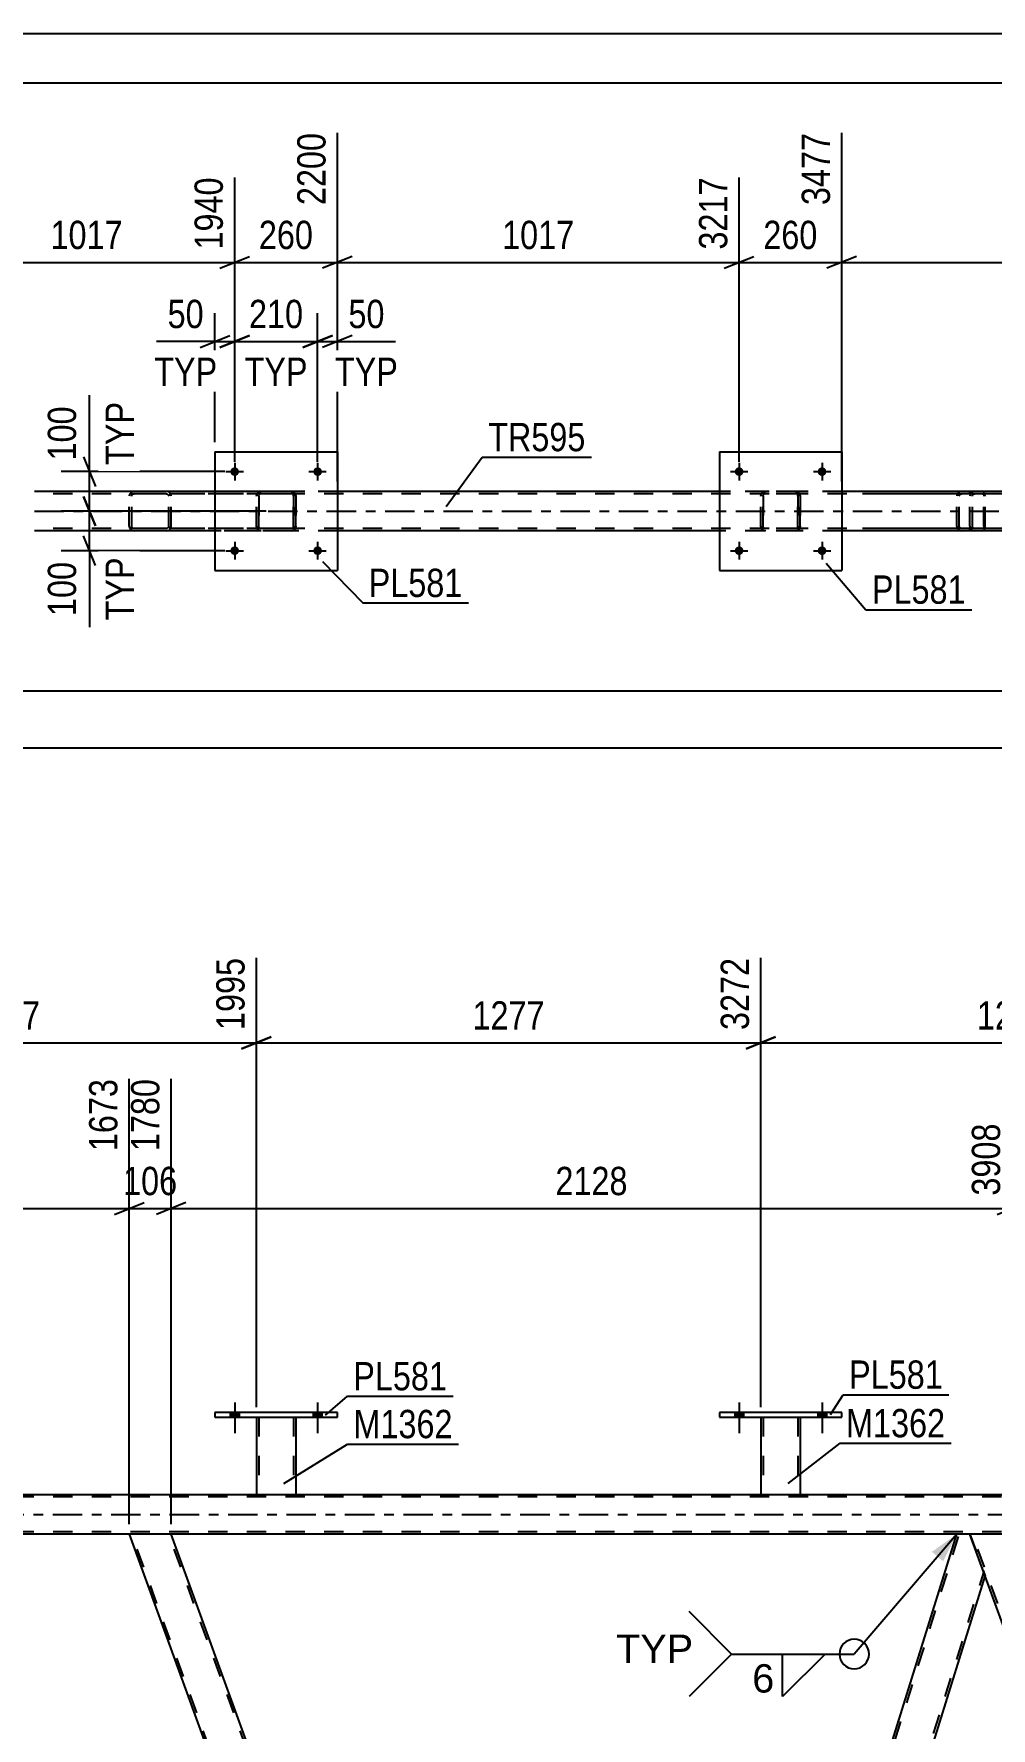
# Model space of a CAD drawing. Header units: millimetres. Extents: x 0 to 841, y 0 to 594.
# Drawn here: x 107.3 to 204.3, y 422.5 to 594 of the extents above; entities that cross this region are included whole.
import ezdxf

# ---------------------------------------------------------------- set-up
doc = ezdxf.new("R2010")
doc.units = ezdxf.units.MM
doc.linetypes.add('DXK_LINE_DOT2', pattern=[3.9198, 1.9599, -1.9599])
doc.linetypes.add('DXK_LINE_DOT3', pattern=[5.9187, 2.979, -0.9799, 0.9799, -0.9799])
doc.styles.add('Arial', font='ARIAL.TTF', dxfattribs={"height": 0.2})
doc.styles.add('Arial Narrow', font='ARIALN.TTF', dxfattribs={"height": 0.2})

# ---------------------------------------------------------------- blocks, each defined once
blk = doc.blocks.new('Unknown-103655217-1133 - 12577')
at = {"color": 5, "linetype": 'Continuous'}
for p, q in [((841, 594), (0, 594)), ((836, 589), (5, 589))]:
    blk.add_line(p, q, dxfattribs=at)
blk = doc.blocks.new('Part-103655217-2942 - 2877')
at = {"color": 7, "linetype": 'DXK_LINE_DOT2'}
for p, q in [((202.14, 547.38), (202.1, 547.21)), ((202.1, 544.17), (202.1, 547.21)), ((202.14, 547.4), (202.14, 547.38)), ((202.36, 547.21), (202.37, 547.3)), ((202.36, 544.17), (202.36, 547.21)), ((202.37, 547.3), (202.43, 547.38)), ((202.61, 547.69), (202.42, 547.66)), ((202.43, 547.38), (202.51, 547.43)), ((202.51, 547.43), (202.61, 547.45)), ((217.6, 547.69), (202.61, 547.69)), ((217.6, 547.45), (202.61, 547.45)), ((206.04, 547.66), (205.85, 547.69)), ((205.85, 547.45), (205.94, 547.43)), ((205.94, 547.43), (206.03, 547.38)), ((206.03, 547.38), (206.08, 547.3)), ((206.08, 547.3), (206.1, 547.21)), ((206.1, 544.17), (206.1, 547.21)), ((206.32, 547.38), (206.32, 547.4)), ((206.36, 547.21), (206.32, 547.38)), ((206.36, 544.17), (206.36, 547.21)), ((202.1, 544.17), (202.14, 543.99)), ((202.37, 544.08), (202.36, 544.17)), ((202.43, 544), (202.37, 544.08)), ((202.42, 543.73), (202.61, 543.69)), ((202.51, 543.95), (202.43, 544)), ((202.61, 543.93), (202.51, 543.95)), ((217.6, 543.93), (202.61, 543.93)), ((217.6, 543.69), (202.61, 543.69)), ((205.94, 543.95), (205.85, 543.93)), ((205.85, 543.69), (206.04, 543.73)), ((206.03, 544), (205.94, 543.95)), ((206.08, 544.08), (206.03, 544)), ((206.1, 544.17), (206.08, 544.08)), ((206.32, 543.99), (206.36, 544.17))]:
    blk.add_line(p, q, dxfattribs=at)
for centre, start, end in [((202.59, 547.19), 110.7583, 155.68), ((205.87, 547.19), 24.32, 69.2417), ((202.59, 544.19), 204.32, 249.2417), ((205.87, 544.19), 290.7583, 335.68)]:
    blk.add_arc(centre, 0.496, start, end, dxfattribs=at)
blk = doc.blocks.new('Part-103655217-2914 - 2877')
at = {"color": 2, "linetype": 'Continuous'}
for p, q in [((125.65, 547.69), (107.37, 547.69)), ((176.73, 547.69), (138.05, 547.69)), ((227.81, 547.69), (189.13, 547.69)), ((125.65, 543.69), (107.37, 543.69)), ((176.73, 543.69), (138.05, 543.69)), ((227.81, 543.69), (189.13, 543.69))]:
    blk.add_line(p, q, dxfattribs=at)
at = {"color": 7, "linetype": 'DXK_LINE_DOT2'}
for p, q in [((750.16, 547.45), (107.37, 547.45)), ((750.16, 547.69), (125.65, 547.69)), ((138.05, 547.69), (125.65, 547.69)), ((189.13, 547.69), (176.73, 547.69)), ((750.16, 543.93), (107.37, 543.93)), ((138.05, 543.69), (125.65, 543.69)), ((189.13, 543.69), (176.73, 543.69))]:
    blk.add_line(p, q, dxfattribs=at)
at = {"color": 7, "linetype": 'DXK_LINE_DOT3'}
blk.add_line((107.37, 545.69), (750.16, 545.69), dxfattribs=at)
blk = doc.blocks.new('Part-103655217-2929 - 2877')
at = {"color": 7, "linetype": 'DXK_LINE_DOT2'}
for p, q in [((203.38, 547.69), (191.22, 547.69)), ((203.38, 547.45), (191.22, 547.45)), ((200.82, 547.38), (200.78, 547.21)), ((200.78, 544.17), (200.78, 547.21)), ((200.82, 547.4), (200.82, 547.38)), ((201.03, 547.21), (201.05, 547.3)), ((201.03, 544.17), (201.03, 547.21)), ((201.05, 547.3), (201.11, 547.38)), ((201.28, 547.69), (201.09, 547.66)), ((201.11, 547.38), (201.19, 547.43)), ((201.19, 547.43), (201.28, 547.45)), ((202.1, 547.45), (202.1, 547.69)), ((203.48, 547.66), (203.38, 547.69)), ((203.38, 547.45), (203.43, 547.43)), ((203.43, 547.43), (203.47, 547.38)), ((203.47, 547.38), (203.5, 547.3)), ((203.57, 547.55), (203.48, 547.66)), ((203.5, 547.3), (203.51, 547.21)), ((203.51, 544.17), (203.51, 547.21)), ((203.63, 547.4), (203.57, 547.55)), ((203.65, 547.21), (203.63, 547.4)), ((203.65, 544.17), (203.65, 547.21)), ((203.38, 543.93), (191.22, 543.93)), ((203.38, 543.69), (191.22, 543.69)), ((200.78, 544.17), (200.82, 543.99)), ((201.05, 544.08), (201.03, 544.17)), ((201.11, 544), (201.05, 544.08)), ((201.09, 543.73), (201.28, 543.69)), ((201.19, 543.95), (201.11, 544)), ((201.28, 543.93), (201.19, 543.95)), ((202.1, 543.69), (202.1, 543.93)), ((203.43, 543.95), (203.38, 543.93)), ((203.38, 543.69), (203.48, 543.73)), ((203.47, 544), (203.43, 543.95)), ((203.5, 544.08), (203.47, 544)), ((203.48, 543.73), (203.57, 543.83)), ((203.51, 544.17), (203.5, 544.08)), ((203.57, 543.83), (203.63, 543.99)), ((203.63, 543.99), (203.65, 544.17))]:
    blk.add_line(p, q, dxfattribs=at)
for centre, start, end in [((201.27, 547.2), 111.1941, 156.1506), ((201.27, 544.19), 203.8494, 248.8059)]:
    blk.add_arc(centre, 0.492, start, end, dxfattribs=at)
blk = doc.blocks.new('Part-103655217-2998 - 2877')
at = {"color": 2, "linetype": 'Continuous'}
for p, q in [((125.65, 551.69), (125.65, 539.69)), ((125.65, 551.69), (138.05, 551.69)), ((138.05, 551.69), (138.05, 539.69)), ((125.65, 539.69), (138.05, 539.69))]:
    blk.add_line(p, q, dxfattribs=at)
blk = doc.blocks.new('Part-103655217-2999 - 2877')
at = {"color": 7, "linetype": 'DXK_LINE_DOT2'}
for p, q in [((129.85, 547.21), (129.88, 547.4)), ((129.88, 547.4), (129.85, 547.21)), ((129.85, 544.17), (129.85, 547.21)), ((129.85, 547.21), (129.85, 547.21)), ((129.85, 544.17), (129.85, 547.21)), ((130.09, 547.21), (130.1, 547.3)), ((130.09, 547.21), (130.1, 547.3)), ((130.09, 544.17), (130.09, 547.21)), ((130.09, 547.21), (130.09, 547.21)), ((130.09, 547.21), (130.09, 544.17)), ((130.16, 547.38), (130.1, 547.3)), ((130.14, 547.66), (130.33, 547.69)), ((130.33, 547.69), (130.14, 547.66)), ((130.23, 547.43), (130.16, 547.38)), ((130.33, 547.45), (130.23, 547.43)), ((133.37, 547.69), (130.33, 547.69)), ((133.37, 547.45), (130.33, 547.45)), ((133.37, 547.69), (133.55, 547.66)), ((133.55, 547.66), (133.37, 547.69)), ((133.46, 547.43), (133.37, 547.45)), ((133.53, 547.38), (133.46, 547.43)), ((133.53, 547.38), (133.59, 547.3)), ((133.59, 547.3), (133.61, 547.21)), ((133.61, 547.21), (133.59, 547.3)), ((133.61, 544.17), (133.61, 547.21)), ((133.61, 547.21), (133.61, 547.21)), ((133.61, 547.21), (133.61, 544.17)), ((133.81, 547.4), (133.85, 547.21)), ((133.85, 547.21), (133.81, 547.4)), ((133.85, 544.17), (133.85, 547.21)), ((133.85, 547.21), (133.85, 547.21)), ((133.85, 547.21), (133.85, 544.17)), ((129.85, 544.17), (129.85, 544.17)), ((129.88, 543.99), (129.85, 544.17)), ((129.85, 544.17), (129.88, 543.99)), ((130.09, 544.17), (130.09, 544.17)), ((130.1, 544.08), (130.09, 544.17)), ((130.1, 544.08), (130.09, 544.17)), ((130.16, 544), (130.1, 544.08)), ((130.33, 543.69), (130.14, 543.73)), ((130.14, 543.73), (130.33, 543.69)), ((130.23, 543.95), (130.16, 544)), ((130.33, 543.93), (130.23, 543.95)), ((133.37, 543.93), (130.33, 543.93)), ((133.37, 543.69), (130.33, 543.69)), ((133.46, 543.95), (133.37, 543.93)), ((133.55, 543.73), (133.37, 543.69)), ((133.37, 543.69), (133.55, 543.73)), ((133.53, 544), (133.46, 543.95)), ((133.59, 544.08), (133.53, 544)), ((133.61, 544.17), (133.59, 544.08)), ((133.59, 544.08), (133.61, 544.17)), ((133.61, 544.17), (133.61, 544.17)), ((133.85, 544.17), (133.81, 543.99)), ((133.81, 543.99), (133.85, 544.17)), ((133.85, 544.17), (133.85, 544.17))]:
    blk.add_line(p, q, dxfattribs=at)
at = {"color": 7, "linetype": 'DXK_LINE_DOT3'}
blk.add_line((131.85, 545.69), (131.85, 545.69), dxfattribs=at)
at = {"color": 7, "linetype": 'DXK_LINE_DOT2'}
for centre, start, end in [((130.33, 547.21), 112.5, 157.5), ((130.33, 547.21), 112.5, 157.5), ((133.37, 547.21), 22.5, 67.5), ((133.37, 547.21), 22.5, 67.5), ((130.33, 544.17), 202.5, 247.5), ((130.33, 544.17), 202.5, 247.5), ((133.37, 544.17), 292.5, 337.5), ((133.37, 544.17), 292.5, 337.5)]:
    blk.add_arc(centre, 0.48, start, end, dxfattribs=at)
blk = doc.blocks.new('Part-103655217-2935 - 2877')
at = {"color": 7, "linetype": 'DXK_LINE_DOT2'}
for p, q in [((117, 547.38), (116.97, 547.21)), ((116.97, 544.17), (116.97, 547.21)), ((117, 547.4), (117, 547.38)), ((117.22, 547.21), (117.24, 547.3)), ((117.22, 544.17), (117.22, 547.21)), ((117.24, 547.3), (117.3, 547.38)), ((117.48, 547.69), (117.28, 547.66)), ((117.3, 547.38), (117.38, 547.43)), ((117.38, 547.43), (117.48, 547.45)), ((132.46, 547.69), (117.48, 547.69)), ((132.46, 547.45), (117.48, 547.45)), ((120.91, 547.66), (120.71, 547.69)), ((120.71, 547.45), (120.81, 547.43)), ((120.81, 547.43), (120.89, 547.38)), ((120.89, 547.38), (120.95, 547.3)), ((120.95, 547.3), (120.97, 547.21)), ((120.97, 544.17), (120.97, 547.21)), ((121.19, 547.38), (121.18, 547.4)), ((121.22, 547.21), (121.19, 547.38)), ((121.22, 544.17), (121.22, 547.21)), ((116.97, 544.17), (117, 543.99)), ((117.24, 544.08), (117.22, 544.17)), ((117.3, 544), (117.24, 544.08)), ((117.28, 543.73), (117.48, 543.69)), ((117.38, 543.95), (117.3, 544)), ((117.48, 543.93), (117.38, 543.95)), ((132.46, 543.93), (117.48, 543.93)), ((132.46, 543.69), (117.48, 543.69)), ((120.81, 543.95), (120.71, 543.93)), ((120.71, 543.69), (120.91, 543.73)), ((120.89, 544), (120.81, 543.95)), ((120.95, 544.08), (120.89, 544)), ((120.97, 544.17), (120.95, 544.08)), ((121.18, 543.99), (121.22, 544.17))]:
    blk.add_line(p, q, dxfattribs=at)
for centre, start, end in [((117.46, 547.19), 110.7583, 155.68), ((120.73, 547.19), 24.32, 69.2417), ((117.46, 544.19), 204.32, 249.2417), ((120.73, 544.19), 290.7583, 335.68)]:
    blk.add_arc(centre, 0.496, start, end, dxfattribs=at)
blk = doc.blocks.new('Bolt-103655217-3101 - 2877')
at = {"linetype": 'Continuous'}
for points in [[(179.17, 549.69, -1), (178.29, 549.69, -1)], [(187.57, 549.69, -1), (186.69, 549.69, -1)]]:
    blk.add_hatch(color=1, dxfattribs=at).paths.add_polyline_path(points)
at = {"color": 1, "linetype": 'Continuous'}
for p, q in [((178.73, 550.57), (178.73, 548.81)), ((187.13, 550.57), (187.13, 548.81)), ((177.85, 549.69), (179.61, 549.69)), ((186.25, 549.69), (188.01, 549.69))]:
    blk.add_line(p, q, dxfattribs=at)
blk = doc.blocks.new('Part-103655217-3065 - 2877')
at = {"color": 2, "linetype": 'Continuous'}
for p, q in [((176.73, 551.69), (176.73, 539.69)), ((176.73, 551.69), (189.13, 551.69)), ((189.13, 551.69), (189.13, 539.69)), ((176.73, 539.69), (189.13, 539.69))]:
    blk.add_line(p, q, dxfattribs=at)
blk = doc.blocks.new('Part-103655217-3066 - 2877')
at = {"color": 7, "linetype": 'DXK_LINE_DOT2'}
for p, q in [((180.93, 547.21), (180.96, 547.4)), ((180.96, 547.4), (180.93, 547.21)), ((180.93, 544.17), (180.93, 547.21)), ((180.93, 547.21), (180.93, 547.21)), ((180.93, 544.17), (180.93, 547.21)), ((181.17, 547.21), (181.18, 547.3)), ((181.17, 547.21), (181.18, 547.3)), ((181.17, 544.17), (181.17, 547.21)), ((181.17, 547.21), (181.17, 547.21)), ((181.17, 547.21), (181.17, 544.17)), ((181.24, 547.38), (181.18, 547.3)), ((181.22, 547.66), (181.41, 547.69)), ((181.41, 547.69), (181.22, 547.66)), ((181.31, 547.43), (181.24, 547.38)), ((181.41, 547.45), (181.31, 547.43)), ((184.45, 547.69), (181.41, 547.69)), ((184.45, 547.45), (181.41, 547.45)), ((184.45, 547.69), (184.63, 547.66)), ((184.63, 547.66), (184.45, 547.69)), ((184.54, 547.43), (184.45, 547.45)), ((184.62, 547.38), (184.54, 547.43)), ((184.62, 547.38), (184.67, 547.3)), ((184.67, 547.3), (184.69, 547.21)), ((184.69, 547.21), (184.67, 547.3)), ((184.69, 544.17), (184.69, 547.21)), ((184.69, 547.21), (184.69, 547.21)), ((184.69, 547.21), (184.69, 544.17)), ((184.89, 547.4), (184.93, 547.21)), ((184.93, 547.21), (184.89, 547.4)), ((184.93, 544.17), (184.93, 547.21)), ((184.93, 547.21), (184.93, 547.21)), ((184.93, 547.21), (184.93, 544.17)), ((180.93, 544.17), (180.93, 544.17)), ((180.96, 543.99), (180.93, 544.17)), ((180.93, 544.17), (180.96, 543.99)), ((181.17, 544.17), (181.17, 544.17)), ((181.18, 544.08), (181.17, 544.17)), ((181.18, 544.08), (181.17, 544.17)), ((181.24, 544), (181.18, 544.08)), ((181.41, 543.69), (181.22, 543.73)), ((181.22, 543.73), (181.41, 543.69)), ((181.31, 543.95), (181.24, 544)), ((181.41, 543.93), (181.31, 543.95)), ((184.45, 543.93), (181.41, 543.93)), ((184.45, 543.69), (181.41, 543.69)), ((184.54, 543.95), (184.45, 543.93)), ((184.63, 543.73), (184.45, 543.69)), ((184.45, 543.69), (184.63, 543.73)), ((184.62, 544), (184.54, 543.95)), ((184.67, 544.08), (184.62, 544)), ((184.69, 544.17), (184.67, 544.08)), ((184.67, 544.08), (184.69, 544.17)), ((184.69, 544.17), (184.69, 544.17)), ((184.93, 544.17), (184.89, 543.99)), ((184.89, 543.99), (184.93, 544.17)), ((184.93, 544.17), (184.93, 544.17))]:
    blk.add_line(p, q, dxfattribs=at)
at = {"color": 7, "linetype": 'DXK_LINE_DOT3'}
blk.add_line((182.93, 545.69), (182.93, 545.69), dxfattribs=at)
at = {"color": 7, "linetype": 'DXK_LINE_DOT2'}
for centre, start, end in [((181.41, 547.21), 112.5, 157.5), ((181.41, 547.21), 112.5, 157.5), ((184.45, 547.21), 22.5, 67.5), ((184.45, 547.21), 22.5, 67.5), ((181.41, 544.17), 202.5, 247.5), ((181.41, 544.17), 202.5, 247.5), ((184.45, 544.17), 292.5, 337.5), ((184.45, 544.17), 292.5, 337.5)]:
    blk.add_arc(centre, 0.48, start, end, dxfattribs=at)
blk = doc.blocks.new('Bolt-103655217-3099 - 2877')
at = {"linetype": 'Continuous'}
for points in [[(128.09, 549.69, -1), (127.21, 549.69, -1)], [(136.49, 549.69, -1), (135.61, 549.69, -1)]]:
    blk.add_hatch(color=1, dxfattribs=at).paths.add_polyline_path(points)
at = {"color": 1, "linetype": 'Continuous'}
for p, q in [((127.65, 550.57), (127.65, 548.81)), ((136.05, 550.57), (136.05, 548.81)), ((126.77, 549.69), (128.53, 549.69)), ((135.17, 549.69), (136.93, 549.69))]:
    blk.add_line(p, q, dxfattribs=at)
blk = doc.blocks.new('Bolt-103655217-3100 - 2877')
at = {"linetype": 'Continuous'}
for points in [[(128.09, 541.69, -1), (127.21, 541.69, -1)], [(136.49, 541.69, -1), (135.61, 541.69, -1)]]:
    blk.add_hatch(color=1, dxfattribs=at).paths.add_polyline_path(points)
at = {"color": 1, "linetype": 'Continuous'}
for p, q in [((127.65, 542.57), (127.65, 540.81)), ((136.05, 542.57), (136.05, 540.81)), ((126.77, 541.69), (128.53, 541.69)), ((135.17, 541.69), (136.93, 541.69))]:
    blk.add_line(p, q, dxfattribs=at)
blk = doc.blocks.new('Bolt-103655217-3102 - 2877')
at = {"linetype": 'Continuous'}
for points in [[(179.17, 541.69, -1), (178.29, 541.69, -1)], [(187.57, 541.69, -1), (186.69, 541.69, -1)]]:
    blk.add_hatch(color=1, dxfattribs=at).paths.add_polyline_path(points)
at = {"color": 1, "linetype": 'Continuous'}
for p, q in [((178.73, 542.57), (178.73, 540.81)), ((187.13, 542.57), (187.13, 540.81)), ((177.85, 541.69), (179.61, 541.69)), ((186.25, 541.69), (188.01, 541.69))]:
    blk.add_line(p, q, dxfattribs=at)
blk = doc.blocks.new('Part-103655217-3814 - 3748')
at = {"color": 7, "linetype": 'DXK_LINE_DOT2'}
for p, q in [((129.85, 454), (133.85, 454)), ((129.85, 453.99), (129.85, 454)), ((129.85, 454), (129.85, 453.99)), ((130.09, 454), (130.09, 446.15)), ((133.61, 454), (133.61, 446.15)), ((133.85, 454), (133.85, 453.99)), ((133.85, 453.99), (133.85, 454)), ((133.55, 446.15), (133.59, 446.15)), ((133.55, 446.15), (133.59, 446.15)), ((133.59, 446.15), (133.61, 446.15)), ((133.59, 446.15), (133.61, 446.15))]:
    blk.add_line(p, q, dxfattribs=at)
at = {"color": 2, "linetype": 'Continuous'}
for p, q in [((129.85, 453.99), (129.85, 446.15)), ((133.85, 453.99), (133.85, 446.15)), ((129.85, 446.15), (133.85, 446.15))]:
    blk.add_line(p, q, dxfattribs=at)
blk = doc.blocks.new('Bolt-103655217-3751 - 3748')
at = {"linetype": 'Continuous'}
for points in [[(178.29, 453.99), (179.17, 453.99), (179.17, 454.47), (178.29, 454.47)], [(186.69, 453.99), (187.57, 453.99), (187.57, 454.47), (186.69, 454.47)]]:
    blk.add_hatch(color=1, dxfattribs=at).paths.add_polyline_path(points)
at = {"color": 1, "linetype": 'Continuous'}
for p, q in [((178.29, 454.47), (178.29, 453.99)), ((178.73, 455.47), (178.73, 452.35)), ((179.17, 454.47), (179.17, 453.99)), ((186.69, 454.47), (186.69, 453.99)), ((187.13, 455.47), (187.13, 452.35)), ((187.57, 454.47), (187.57, 453.99))]:
    blk.add_line(p, q, dxfattribs=at)
blk = doc.blocks.new('Bolt-103655217-3752 - 3748')
at = {"linetype": 'Continuous'}
for points in [[(178.29, 453.99), (179.17, 453.99), (179.17, 454.47), (178.29, 454.47)], [(186.69, 453.99), (187.57, 453.99), (187.57, 454.47), (186.69, 454.47)]]:
    blk.add_hatch(color=1, dxfattribs=at).paths.add_polyline_path(points)
at = {"color": 1, "linetype": 'Continuous'}
for p, q in [((178.29, 454.47), (178.29, 453.99)), ((178.73, 455.47), (178.73, 452.35)), ((179.17, 454.47), (179.17, 453.99)), ((186.69, 454.47), (186.69, 453.99)), ((187.13, 455.47), (187.13, 452.35)), ((187.57, 454.47), (187.57, 453.99))]:
    blk.add_line(p, q, dxfattribs=at)
blk = doc.blocks.new('Bolt-103655217-3753 - 3748')
at = {"linetype": 'Continuous'}
for points in [[(127.21, 453.99), (128.09, 453.99), (128.09, 454.47), (127.21, 454.47)], [(135.61, 453.99), (136.49, 453.99), (136.49, 454.47), (135.61, 454.47)]]:
    blk.add_hatch(color=1, dxfattribs=at).paths.add_polyline_path(points)
at = {"color": 1, "linetype": 'Continuous'}
for p, q in [((127.21, 454.47), (127.21, 453.99)), ((127.65, 455.47), (127.65, 452.35)), ((128.09, 454.47), (128.09, 453.99)), ((135.61, 454.47), (135.61, 453.99)), ((136.05, 455.47), (136.05, 452.35)), ((136.49, 454.47), (136.49, 453.99))]:
    blk.add_line(p, q, dxfattribs=at)
blk = doc.blocks.new('Bolt-103655217-3754 - 3748')
at = {"linetype": 'Continuous'}
for points in [[(127.21, 453.99), (128.09, 453.99), (128.09, 454.47), (127.21, 454.47)], [(135.61, 453.99), (136.49, 453.99), (136.49, 454.47), (135.61, 454.47)]]:
    blk.add_hatch(color=1, dxfattribs=at).paths.add_polyline_path(points)
at = {"color": 1, "linetype": 'Continuous'}
for p, q in [((127.21, 454.47), (127.21, 453.99)), ((127.65, 455.47), (127.65, 452.35)), ((128.09, 454.47), (128.09, 453.99)), ((135.61, 454.47), (135.61, 453.99)), ((136.05, 455.47), (136.05, 452.35)), ((136.49, 454.47), (136.49, 453.99))]:
    blk.add_line(p, q, dxfattribs=at)
blk = doc.blocks.new('Part-103655217-3770 - 3748')
at = {"color": 2, "linetype": 'Continuous'}
for p, q in [((125.65, 454.47), (125.65, 453.99)), ((138.05, 454.47), (125.65, 454.47)), ((138.05, 453.99), (138.05, 454.47)), ((125.65, 453.99), (138.05, 453.99))]:
    blk.add_line(p, q, dxfattribs=at)
blk = doc.blocks.new('Part-103655217-3804 - 3748')
at = {"color": 7, "linetype": 'DXK_LINE_DOT2'}
for p, q in [((180.93, 454), (184.93, 454)), ((180.93, 453.99), (180.93, 454)), ((180.93, 454), (180.93, 453.99)), ((181.17, 454), (181.17, 446.15)), ((184.69, 454), (184.69, 446.15)), ((184.93, 454), (184.93, 453.99)), ((184.93, 453.99), (184.93, 454)), ((184.63, 446.15), (184.67, 446.15)), ((184.63, 446.15), (184.67, 446.15)), ((184.67, 446.15), (184.69, 446.15)), ((184.67, 446.15), (184.69, 446.15))]:
    blk.add_line(p, q, dxfattribs=at)
at = {"color": 2, "linetype": 'Continuous'}
for p, q in [((180.93, 453.99), (180.93, 446.15)), ((184.93, 453.99), (184.93, 446.15)), ((180.93, 446.15), (184.93, 446.15))]:
    blk.add_line(p, q, dxfattribs=at)
blk = doc.blocks.new('Part-103655217-3809 - 3748')
at = {"color": 2, "linetype": 'Continuous'}
for p, q in [((176.73, 454.47), (176.73, 453.99)), ((189.13, 454.47), (176.73, 454.47)), ((189.13, 453.99), (189.13, 454.47)), ((176.73, 453.99), (189.13, 453.99))]:
    blk.add_line(p, q, dxfattribs=at)
blk = doc.blocks.new('Part-103655217-3949 - 3748')
at = {"color": 2, "linetype": 'Continuous'}
for p, q in [((206.36, 442.15), (202.1, 442.15)), ((248.72, 325.75), (206.36, 442.15)), ((244.47, 325.75), (203.65, 437.9))]:
    blk.add_line(p, q, dxfattribs=at)
at = {"color": 7, "linetype": 'DXK_LINE_DOT2'}
for p, q in [((202.1, 442.15), (203.65, 437.9)), ((246.48, 320.93), (202.36, 442.15)), ((250.22, 320.93), (206.1, 442.15)), ((246.22, 320.93), (244.47, 325.75)), ((250.48, 320.93), (248.72, 325.75)), ((250.48, 320.93), (246.22, 320.93))]:
    blk.add_line(p, q, dxfattribs=at)
blk = doc.blocks.new('Part-103655217-3954 - 3748')
at = {"color": 2, "linetype": 'Continuous'}
for p, q in [((164.08, 324.4), (200.78, 442.15)), ((202.1, 442.15), (200.78, 442.15)), ((203.65, 437.9), (202.1, 442.15)), ((167.19, 320.93), (203.65, 437.9)), ((165.34, 320.93), (164.08, 324.4))]:
    blk.add_line(p, q, dxfattribs=at)
at = {"color": 7, "linetype": 'DXK_LINE_DOT2'}
for p, q in [((164.21, 324.03), (201.03, 442.15)), ((166.94, 320.93), (203.51, 438.27)), ((165.34, 320.93), (167.19, 320.93))]:
    blk.add_line(p, q, dxfattribs=at)
blk = doc.blocks.new('Part-103655217-3988 - 3748')
at = {"color": 2, "linetype": 'Continuous'}
for p, q in [((50.04, 446.15), (750.16, 446.15)), ((116.97, 442.15), (50.04, 442.15)), ((200.78, 442.15), (121.22, 442.15))]:
    blk.add_line(p, q, dxfattribs=at)
at = {"color": 7, "linetype": 'DXK_LINE_DOT2'}
for p, q in [((750.16, 445.91), (50.04, 445.91)), ((750.16, 442.39), (50.04, 442.39)), ((121.22, 442.15), (116.97, 442.15)), ((206.36, 442.15), (200.78, 442.15))]:
    blk.add_line(p, q, dxfattribs=at)
at = {"color": 7, "linetype": 'DXK_LINE_DOT3'}
blk.add_line((50.04, 444.15), (750.16, 444.15), dxfattribs=at)
blk = doc.blocks.new('Part-103655217-3994 - 3748')
at = {"color": 2, "linetype": 'Continuous'}
for p, q in [((121.22, 442.15), (116.97, 442.15)), ((116.97, 442.15), (161.09, 320.93)), ((164.08, 324.4), (121.22, 442.15))]:
    blk.add_line(p, q, dxfattribs=at)
at = {"color": 7, "linetype": 'DXK_LINE_DOT2'}
for p, q in [((161.34, 320.93), (117.22, 442.15)), ((165.09, 320.93), (120.97, 442.15)), ((165.34, 320.93), (164.08, 324.4)), ((161.09, 320.93), (165.34, 320.93))]:
    blk.add_line(p, q, dxfattribs=at)
blk = doc.blocks.new('StraightDimension-103655217-3660 - 2877')
at = {"color": 7, "linetype": 'Continuous'}
for p, q in [((125.65, 552.69), (125.65, 565.72)), ((127.65, 550.69), (127.65, 565.72)), ((124.15, 562.27), (127.15, 563.47)), ((125.65, 562.87), (127.65, 562.87)), ((129.15, 563.47), (126.15, 562.27))]:
    blk.add_line(p, q, dxfattribs=at)
at = {"color": 0}
blk.add_wipeout([(125.12, 563.62), (125.12, 567.82), (120.26, 567.82), (120.26, 563.62)], dxfattribs=at)
at = {"color": 0, "linetype": 'Continuous'}
blk.add_wipeout([(126.49, 557.77), (126.49, 561.97), (118.9, 561.97), (118.9, 557.77)], dxfattribs=at)
at = {"color": 7, "linetype": 'Continuous'}
blk.add_line((125.65, 562.87), (119.74, 562.87), dxfattribs=at)
blk.add_line((125.65, 562.87), (119.74, 562.87), dxfattribs=at)
at = {"color": 3, "style": 'Arial Narrow'}
blk.add_text('50', height=2.863, dxfattribs=at).set_placement((120.86, 564.22))
at = {"color": 3, "linetype": 'Continuous', "style": 'Arial Narrow'}
blk.add_text('TYP', height=2.863, dxfattribs=at).set_placement((119.5, 558.37))
blk = doc.blocks.new('StraightDimension-103655217-7975 - 2877')
at = {"color": 7, "linetype": 'Continuous'}
blk.add_line((65.45, 527.51), (750.16, 527.51), dxfattribs=at)
blk = doc.blocks.new('StraightDimension-103655217-3466 - 2877')
at = {"color": 7, "linetype": 'Continuous'}
for p, q in [((189.13, 548.69), (189.13, 583.98)), ((229.81, 550.69), (229.81, 579.48)), ((190.63, 571.47), (187.63, 570.27)), ((228.31, 570.27), (231.31, 571.47)), ((189.13, 570.87), (229.81, 570.87))]:
    blk.add_line(p, q, dxfattribs=at)
at = {"color": 0, "linetype": 'Continuous'}
blk.add_wipeout([(229.21, 580.08), (225.01, 580.08), (225.01, 571.57), (229.21, 571.57)], dxfattribs=at)
at = {"color": 0}
blk.add_wipeout([(213.72, 571.62), (213.72, 575.82), (205.21, 575.82), (205.21, 571.62)], dxfattribs=at)
at = {"color": 3, "linetype": 'Continuous', "style": 'Arial Narrow'}
blk.add_text('4494', height=2.863, rotation=90.0002, dxfattribs=at).set_placement((228.61, 572.17))
at = {"color": 3, "style": 'Arial Narrow'}
blk.add_text('1017', height=2.863, dxfattribs=at).set_placement((205.81, 572.22))
blk = doc.blocks.new('StraightDimension-103655217-3484 - 2877')
at = {"color": 7, "linetype": 'Continuous'}
for p, q in [((189.13, 548.69), (189.13, 583.98)), ((178.73, 550.69), (178.73, 579.48)), ((177.23, 570.27), (180.23, 571.47)), ((190.63, 571.47), (187.63, 570.27)), ((178.73, 570.87), (189.13, 570.87))]:
    blk.add_line(p, q, dxfattribs=at)
at = {"color": 0}
blk.add_wipeout([(187.27, 571.62), (187.27, 575.82), (180.58, 575.82), (180.58, 571.62)], dxfattribs=at)
at = {"color": 3, "style": 'Arial Narrow'}
blk.add_text('260', height=2.863, dxfattribs=at).set_placement((181.18, 572.22))
at = {"color": 0, "linetype": 'Continuous'}
blk.add_wipeout([(188.53, 584.58), (184.33, 584.58), (184.33, 576.07), (188.53, 576.07)], dxfattribs=at)
at = {"color": 3, "linetype": 'Continuous', "style": 'Arial Narrow'}
blk.add_text('3477', height=2.863, rotation=90.0002, dxfattribs=at).set_placement((187.93, 576.67))
blk = doc.blocks.new('StraightDimension-103655217-3502 - 2877')
at = {"color": 7, "linetype": 'Continuous'}
for p, q in [((138.05, 548.69), (138.05, 583.98)), ((178.73, 550.69), (178.73, 579.48)), ((139.55, 571.47), (136.55, 570.27)), ((177.23, 570.27), (180.23, 571.47)), ((138.05, 570.87), (178.73, 570.87))]:
    blk.add_line(p, q, dxfattribs=at)
at = {"color": 0, "linetype": 'Continuous'}
blk.add_wipeout([(178.13, 580.08), (173.93, 580.08), (173.93, 571.57), (178.13, 571.57)], dxfattribs=at)
at = {"color": 0}
blk.add_wipeout([(162.64, 571.62), (162.64, 575.82), (154.13, 575.82), (154.13, 571.62)], dxfattribs=at)
at = {"color": 3, "linetype": 'Continuous', "style": 'Arial Narrow'}
blk.add_text('3217', height=2.863, rotation=90.0002, dxfattribs=at).set_placement((177.53, 572.17))
at = {"color": 3, "style": 'Arial Narrow'}
blk.add_text('1017', height=2.863, dxfattribs=at).set_placement((154.73, 572.22))
blk = doc.blocks.new('StraightDimension-103655217-3520 - 2877')
at = {"color": 7, "linetype": 'Continuous'}
for p, q in [((138.05, 548.69), (138.05, 583.98)), ((127.65, 550.69), (127.65, 579.48)), ((126.15, 570.27), (129.15, 571.47)), ((139.55, 571.47), (136.55, 570.27)), ((127.65, 570.87), (138.05, 570.87))]:
    blk.add_line(p, q, dxfattribs=at)
at = {"color": 0}
blk.add_wipeout([(136.19, 571.62), (136.19, 575.82), (129.5, 575.82), (129.5, 571.62)], dxfattribs=at)
at = {"color": 3, "style": 'Arial Narrow'}
blk.add_text('260', height=2.863, dxfattribs=at).set_placement((130.1, 572.22))
at = {"color": 0, "linetype": 'Continuous'}
blk.add_wipeout([(137.45, 584.58), (133.25, 584.58), (133.25, 576.07), (137.45, 576.07)], dxfattribs=at)
at = {"color": 3, "linetype": 'Continuous', "style": 'Arial Narrow'}
blk.add_text('2200', height=2.863, rotation=90.0002, dxfattribs=at).set_placement((136.85, 576.67))
blk = doc.blocks.new('StraightDimension-103655217-3538 - 2877')
at = {"color": 7, "linetype": 'Continuous'}
for p, q in [((97.67, 548.69), (97.67, 582.15)), ((127.65, 550.69), (127.65, 579.48)), ((99.17, 571.47), (96.17, 570.27)), ((126.15, 570.27), (129.15, 571.47)), ((97.67, 570.87), (127.65, 570.87))]:
    blk.add_line(p, q, dxfattribs=at)
at = {"color": 0, "linetype": 'Continuous'}
blk.add_wipeout([(127.05, 580.08), (122.85, 580.08), (122.85, 571.57), (127.05, 571.57)], dxfattribs=at)
at = {"color": 0}
blk.add_wipeout([(116.91, 571.62), (116.91, 575.82), (108.4, 575.82), (108.4, 571.62)], dxfattribs=at)
at = {"color": 3, "linetype": 'Continuous', "style": 'Arial Narrow'}
blk.add_text('1940', height=2.863, rotation=90.0002, dxfattribs=at).set_placement((126.45, 572.17))
at = {"color": 3, "style": 'Arial Narrow'}
blk.add_text('1017', height=2.863, dxfattribs=at).set_placement((109, 572.22))
blk = doc.blocks.new('StraightDimension-103655217-3628 - 2877')
at = {"color": 7, "linetype": 'Continuous'}
blk.add_line((64.81, 521.72), (750.8, 521.72), dxfattribs=at)
blk = doc.blocks.new('StraightDimension-103655217-3673 - 2877')
at = {"color": 7, "linetype": 'Continuous'}
for p, q in [((127.65, 550.69), (127.65, 565.72)), ((136.05, 550.69), (136.05, 565.72)), ((126.15, 562.27), (129.15, 563.47)), ((127.65, 562.87), (136.05, 562.87)), ((137.55, 563.47), (134.55, 562.27))]:
    blk.add_line(p, q, dxfattribs=at)
at = {"color": 0}
blk.add_wipeout([(135.19, 563.62), (135.19, 567.82), (128.5, 567.82), (128.5, 563.62)], dxfattribs=at)
at = {"color": 0, "linetype": 'Continuous'}
blk.add_wipeout([(135.64, 557.77), (135.64, 561.97), (128.05, 561.97), (128.05, 557.77)], dxfattribs=at)
at = {"color": 3, "style": 'Arial Narrow'}
blk.add_text('210', height=2.863, dxfattribs=at).set_placement((129.1, 564.22))
at = {"color": 3, "linetype": 'Continuous', "style": 'Arial Narrow'}
blk.add_text('TYP', height=2.863, dxfattribs=at).set_placement((128.65, 558.37))
blk = doc.blocks.new('StraightDimension-103655217-3689 - 2877')
at = {"color": 7, "linetype": 'Continuous'}
for p, q in [((136.05, 550.69), (136.05, 565.72)), ((138.05, 552.69), (138.05, 565.72)), ((134.55, 562.27), (137.55, 563.47)), ((136.05, 562.87), (138.05, 562.87)), ((139.55, 563.47), (136.55, 562.27))]:
    blk.add_line(p, q, dxfattribs=at)
at = {"color": 0}
blk.add_wipeout([(143.43, 563.62), (143.43, 567.82), (138.57, 567.82), (138.57, 563.62)], dxfattribs=at)
at = {"color": 0, "linetype": 'Continuous'}
blk.add_wipeout([(144.79, 557.77), (144.79, 561.97), (137.2, 561.97), (137.2, 557.77)], dxfattribs=at)
at = {"color": 7, "linetype": 'Continuous'}
blk.add_line((138.05, 562.87), (143.95, 562.87), dxfattribs=at)
blk.add_line((138.05, 562.87), (143.95, 562.87), dxfattribs=at)
at = {"color": 3, "style": 'Arial Narrow'}
blk.add_text('50', height=2.863, dxfattribs=at).set_placement((139.17, 564.22))
at = {"color": 3, "linetype": 'Continuous', "style": 'Arial Narrow'}
blk.add_text('TYP', height=2.863, dxfattribs=at).set_placement((137.8, 558.37))
blk = doc.blocks.new('StraightDimension-103655217-3703 - 2877')
at = {"color": 7, "linetype": 'Continuous'}
for p, q in [((112.34, 547.19), (113.54, 544.19)), ((130.85, 545.69), (110.09, 545.69)), ((112.94, 541.69), (112.94, 545.69)), ((113.54, 540.19), (112.34, 543.19)), ((126.65, 541.69), (110.09, 541.69))]:
    blk.add_line(p, q, dxfattribs=at)
at = {"color": 0}
blk.add_wipeout([(112.19, 541.17), (107.99, 541.17), (107.99, 534.48), (112.19, 534.48)], dxfattribs=at)
at = {"color": 0, "linetype": 'Continuous'}
blk.add_wipeout([(118.04, 541.62), (113.84, 541.62), (113.84, 534.03), (118.04, 534.03)], dxfattribs=at)
at = {"color": 7, "linetype": 'Continuous'}
blk.add_line((112.94, 541.69), (112.94, 533.96), dxfattribs=at)
blk.add_line((112.94, 541.69), (112.94, 533.96), dxfattribs=at)
at = {"color": 3, "style": 'Arial Narrow'}
blk.add_text('100', height=2.863, rotation=90.0002, dxfattribs=at).set_placement((111.59, 535.08))
at = {"color": 3, "linetype": 'Continuous', "style": 'Arial Narrow'}
blk.add_text('TYP', height=2.863, rotation=90.0002, dxfattribs=at).set_placement((117.44, 534.63))
blk = doc.blocks.new('StraightDimension-103655217-3719 - 2877')
at = {"color": 7, "linetype": 'Continuous'}
for p, q in [((112.34, 551.19), (113.54, 548.19)), ((126.65, 549.69), (110.09, 549.69)), ((112.94, 545.69), (112.94, 549.69)), ((113.54, 544.19), (112.34, 547.19)), ((130.85, 545.69), (110.09, 545.69))]:
    blk.add_line(p, q, dxfattribs=at)
at = {"color": 0, "linetype": 'Continuous'}
blk.add_wipeout([(118.04, 557.35), (113.84, 557.35), (113.84, 549.77), (118.04, 549.77)], dxfattribs=at)
at = {"color": 0}
blk.add_wipeout([(112.19, 556.9), (107.99, 556.9), (107.99, 550.22), (112.19, 550.22)], dxfattribs=at)
at = {"color": 7, "linetype": 'Continuous'}
blk.add_line((112.94, 549.69), (112.94, 557.43), dxfattribs=at)
blk.add_line((112.94, 549.69), (112.94, 557.43), dxfattribs=at)
at = {"color": 3, "style": 'Arial Narrow'}
blk.add_text('100', height=2.863, rotation=90.0002, dxfattribs=at).set_placement((111.59, 550.82))
at = {"color": 3, "linetype": 'Continuous', "style": 'Arial Narrow'}
blk.add_text('TYP', height=2.863, rotation=90.0002, dxfattribs=at).set_placement((117.44, 550.37))
blk = doc.blocks.new('StraightDimension-103655217-8918 - 3748')
at = {"color": 7, "linetype": 'Continuous'}
for p, q in [((180.93, 455), (180.93, 500.48)), ((232.01, 455), (232.01, 500.48)), ((182.43, 492.47), (179.43, 491.27)), ((230.51, 491.27), (233.51, 492.47)), ((180.93, 491.87), (232.01, 491.87))]:
    blk.add_line(p, q, dxfattribs=at)
at = {"color": 0, "linetype": 'Continuous'}
blk.add_wipeout([(231.41, 501.08), (227.21, 501.08), (227.21, 492.57), (231.41, 492.57)], dxfattribs=at)
at = {"color": 0}
blk.add_wipeout([(210.72, 492.62), (210.72, 496.82), (202.21, 496.82), (202.21, 492.62)], dxfattribs=at)
at = {"color": 3, "linetype": 'Continuous', "style": 'Arial Narrow'}
blk.add_text('4549', height=2.863, rotation=90.0002, dxfattribs=at).set_placement((230.81, 493.17))
at = {"color": 3, "style": 'Arial Narrow'}
blk.add_text('1277', height=2.863, dxfattribs=at).set_placement((202.81, 493.22))
blk = doc.blocks.new('StraightDimension-103655217-10939 - 3748')
at = {"color": 7, "linetype": 'Continuous'}
for p, q in [((116.97, 443.15), (116.97, 488.22)), ((121.22, 443.15), (121.22, 488.22)), ((115.47, 474.51), (118.47, 475.71)), ((116.97, 475.11), (121.22, 475.11)), ((122.72, 475.71), (119.72, 474.51))]:
    blk.add_line(p, q, dxfattribs=at)
at = {"color": 0}
blk.add_wipeout([(122.44, 475.86), (122.44, 480.06), (115.75, 480.06), (115.75, 475.86)], dxfattribs=at)
at = {"color": 3, "style": 'Arial Narrow'}
blk.add_text('106', height=2.863, dxfattribs=at).set_placement((116.35, 476.46))
at = {"color": 0, "linetype": 'Continuous'}
blk.add_wipeout([(120.62, 488.82), (116.42, 488.82), (116.42, 480.31), (120.62, 480.31)], dxfattribs=at)
at = {"color": 3, "linetype": 'Continuous', "style": 'Arial Narrow'}
blk.add_text('1780', height=2.863, rotation=90.0002, dxfattribs=at).set_placement((120.02, 480.91))
blk = doc.blocks.new('StraightDimension-103655217-8919 - 3748')
at = {"color": 7, "linetype": 'Continuous'}
for p, q in [((129.85, 455), (129.85, 500.48)), ((180.93, 455), (180.93, 500.48)), ((131.35, 492.47), (128.35, 491.27)), ((179.43, 491.27), (182.43, 492.47)), ((129.85, 491.87), (180.93, 491.87))]:
    blk.add_line(p, q, dxfattribs=at)
at = {"color": 0, "linetype": 'Continuous'}
blk.add_wipeout([(180.33, 501.08), (176.13, 501.08), (176.13, 492.57), (180.33, 492.57)], dxfattribs=at)
at = {"color": 0}
blk.add_wipeout([(159.64, 492.62), (159.64, 496.82), (151.13, 496.82), (151.13, 492.62)], dxfattribs=at)
at = {"color": 3, "linetype": 'Continuous', "style": 'Arial Narrow'}
blk.add_text('3272', height=2.863, rotation=90.0002, dxfattribs=at).set_placement((179.73, 493.17))
at = {"color": 3, "style": 'Arial Narrow'}
blk.add_text('1277', height=2.863, dxfattribs=at).set_placement((151.73, 493.22))
blk = doc.blocks.new('StraightDimension-103655217-10938 - 3748')
at = {"color": 7, "linetype": 'Continuous'}
for p, q in [((121.22, 443.15), (121.22, 488.22)), ((206.36, 443.15), (206.36, 483.72)), ((122.72, 475.71), (119.72, 474.51)), ((121.22, 475.11), (206.36, 475.11)), ((204.86, 474.51), (207.86, 475.71))]:
    blk.add_line(p, q, dxfattribs=at)
at = {"color": 0, "linetype": 'Continuous'}
blk.add_wipeout([(205.76, 484.32), (201.56, 484.32), (201.56, 475.81), (205.76, 475.81)], dxfattribs=at)
at = {"color": 0}
blk.add_wipeout([(168.05, 475.86), (168.05, 480.06), (159.53, 480.06), (159.53, 475.86)], dxfattribs=at)
at = {"color": 3, "linetype": 'Continuous', "style": 'Arial Narrow'}
blk.add_text('3908', height=2.863, rotation=90.0002, dxfattribs=at).set_placement((205.16, 476.41))
at = {"color": 3, "style": 'Arial Narrow'}
blk.add_text('2128', height=2.863, dxfattribs=at).set_placement((160.13, 476.46))
blk = doc.blocks.new('StraightDimension-103655217-8920 - 3748')
at = {"color": 7, "linetype": 'Continuous'}
for p, q in [((129.85, 455), (129.85, 500.48)), ((78.76, 455), (78.76, 498.65)), ((80.26, 492.47), (77.26, 491.27)), ((128.35, 491.27), (131.35, 492.47)), ((78.76, 491.87), (129.85, 491.87))]:
    blk.add_line(p, q, dxfattribs=at)
at = {"color": 0, "linetype": 'Continuous'}
blk.add_wipeout([(129.25, 501.08), (125.05, 501.08), (125.05, 492.57), (129.25, 492.57)], dxfattribs=at)
at = {"color": 0}
blk.add_wipeout([(108.56, 492.62), (108.56, 496.82), (100.05, 496.82), (100.05, 492.62)], dxfattribs=at)
at = {"color": 3, "linetype": 'Continuous', "style": 'Arial Narrow'}
blk.add_text('1995', height=2.863, rotation=90.0002, dxfattribs=at).set_placement((128.65, 493.17))
at = {"color": 3, "style": 'Arial Narrow'}
blk.add_text('1277', height=2.863, dxfattribs=at).set_placement((100.65, 493.22))
blk = doc.blocks.new('StraightDimension-103655217-10940 - 3748')
at = {"color": 7, "linetype": 'Continuous'}
for p, q in [((116.97, 443.15), (116.97, 488.22)), ((50.04, 447.15), (50.04, 478.24)), ((51.54, 475.71), (48.54, 474.51)), ((50.04, 475.11), (116.97, 475.11)), ((115.47, 474.51), (118.47, 475.71))]:
    blk.add_line(p, q, dxfattribs=at)
at = {"color": 0, "linetype": 'Continuous'}
for points in [[(116.37, 488.82), (112.17, 488.82), (112.17, 480.31), (116.37, 480.31)], [(49.44, 478.84), (45.24, 478.84), (45.24, 475.81), (49.44, 475.81)]]:
    blk.add_wipeout(points, dxfattribs=at)
at = {"color": 0}
blk.add_wipeout([(87.76, 475.86), (87.76, 480.06), (79.25, 480.06), (79.25, 475.86)], dxfattribs=at)
at = {"color": 3, "linetype": 'Continuous', "style": 'Arial Narrow'}
for s, height, p in [('1673', 2.863, (115.77, 480.91)), ('0', 2.86, (48.84, 476.41))]:
    blk.add_text(s, height=height, rotation=90.0002, dxfattribs=at).set_placement(p)
at = {"color": 3, "style": 'Arial Narrow'}
blk.add_text('1673', height=2.863, dxfattribs=at).set_placement((79.85, 476.46))
blk = doc.blocks.new('Mark-103655217-2910 - 2877')
at = {"color": 0}
blk.add_wipeout([(163.19, 551.76), (163.19, 554.76), (153.32, 554.76), (153.32, 551.76)], dxfattribs=at)
blk.add_wipeout([(163.19, 551.76), (163.19, 554.76), (153.32, 554.76), (153.32, 551.76)], dxfattribs=at)
at = {"color": 30, "linetype": 'Continuous'}
for p, q in [((149.05, 546.16), (152.72, 551.16)), ((152.72, 551.16), (163.79, 551.16))]:
    blk.add_line(p, q, dxfattribs=at)
at = {"color": 3, "style": 'Arial Narrow'}
blk.add_text('TR595', height=2.863, dxfattribs=at).set_placement((153.32, 551.76))
blk = doc.blocks.new('Mark-103655217-2994 - 2877')
at = {"color": 0}
blk.add_wipeout([(150.73, 537), (150.73, 540), (141.22, 540), (141.22, 537)], dxfattribs=at)
blk.add_wipeout([(150.73, 537), (150.73, 540), (141.22, 540), (141.22, 537)], dxfattribs=at)
at = {"color": 30, "linetype": 'Continuous'}
for p, q in [((136.55, 540.59), (140.62, 536.4)), ((140.62, 536.4), (151.33, 536.4))]:
    blk.add_line(p, q, dxfattribs=at)
at = {"color": 3, "style": 'Arial Narrow'}
blk.add_text('PL581', height=2.863, dxfattribs=at).set_placement((141.22, 537))
blk = doc.blocks.new('Mark-103655217-3061 - 2877')
at = {"color": 0}
blk.add_wipeout([(201.69, 536.32), (201.69, 539.32), (192.18, 539.32), (192.18, 536.32)], dxfattribs=at)
blk.add_wipeout([(201.69, 536.32), (201.69, 539.32), (192.18, 539.32), (192.18, 536.32)], dxfattribs=at)
at = {"color": 30, "linetype": 'Continuous'}
for p, q in [((187.53, 540.42), (191.58, 535.72)), ((191.58, 535.72), (202.29, 535.72))]:
    blk.add_line(p, q, dxfattribs=at)
at = {"color": 3, "style": 'Arial Narrow'}
blk.add_text('PL581', height=2.863, dxfattribs=at).set_placement((192.18, 536.32))
blk = doc.blocks.new('Mark-103655217-3766 - 3748')
at = {"color": 0}
blk.add_wipeout([(149.17, 456.7), (149.17, 459.7), (139.66, 459.7), (139.66, 456.7)], dxfattribs=at)
blk.add_wipeout([(149.17, 456.7), (149.17, 459.7), (139.66, 459.7), (139.66, 456.7)], dxfattribs=at)
at = {"color": 30, "linetype": 'Continuous'}
for p, q in [((136.86, 454.2), (139.06, 456.1)), ((139.06, 456.1), (149.77, 456.1))]:
    blk.add_line(p, q, dxfattribs=at)
at = {"color": 3, "style": 'Arial Narrow'}
blk.add_text('PL581', height=2.863, dxfattribs=at).set_placement((139.66, 456.7))
blk = doc.blocks.new('Mark-103655217-3800 - 3748')
at = {"color": 0}
blk.add_wipeout([(199.61, 451.95), (199.61, 454.95), (189.56, 454.95), (189.56, 451.95)], dxfattribs=at)
blk.add_wipeout([(199.61, 451.95), (199.61, 454.95), (189.56, 454.95), (189.56, 451.95)], dxfattribs=at)
at = {"color": 30, "linetype": 'Continuous'}
for p, q in [((183.7, 447.26), (188.96, 451.35)), ((188.96, 451.35), (200.21, 451.35))]:
    blk.add_line(p, q, dxfattribs=at)
at = {"color": 3, "style": 'Arial Narrow'}
blk.add_text('M1362', height=2.863, dxfattribs=at).set_placement((189.56, 451.95))
blk = doc.blocks.new('Mark-103655217-3805 - 3748')
at = {"color": 0}
blk.add_wipeout([(199.38, 456.86), (199.38, 459.86), (189.87, 459.86), (189.87, 456.86)], dxfattribs=at)
blk.add_wipeout([(199.38, 456.86), (199.38, 459.86), (189.87, 459.86), (189.87, 456.86)], dxfattribs=at)
at = {"color": 30, "linetype": 'Continuous'}
for p, q in [((188, 454.25), (189.27, 456.26)), ((189.27, 456.26), (199.98, 456.26))]:
    blk.add_line(p, q, dxfattribs=at)
at = {"color": 3, "style": 'Arial Narrow'}
blk.add_text('PL581', height=2.863, dxfattribs=at).set_placement((189.87, 456.86))
blk = doc.blocks.new('Mark-103655217-3810 - 3748')
at = {"color": 0}
blk.add_wipeout([(149.73, 451.86), (149.73, 454.86), (139.68, 454.86), (139.68, 451.86)], dxfattribs=at)
blk.add_wipeout([(149.73, 451.86), (149.73, 454.86), (139.68, 454.86), (139.68, 451.86)], dxfattribs=at)
at = {"color": 30, "linetype": 'Continuous'}
for p, q in [((132.62, 447.26), (139.08, 451.26)), ((139.08, 451.26), (150.33, 451.26))]:
    blk.add_line(p, q, dxfattribs=at)
at = {"color": 3, "style": 'Arial Narrow'}
blk.add_text('M1362', height=2.863, dxfattribs=at).set_placement((139.68, 451.86))
blk = doc.blocks.new('WeldMark-103655217-5363 - 3748')
at = {"linetype": 'Continuous'}
blk.add_hatch(color=30, dxfattribs=at).paths.add_polyline_path([(198.26, 440.36), (200.78, 442.15), (199.4, 439.39)])
at = {"color": 30, "linetype": 'Continuous'}
blk.add_line((200.78, 442.15), (190.39, 430.01), dxfattribs=at)
at = {"color": 3, "linetype": 'Continuous'}
for q in [(173.68, 434.3), (173.68, 425.72)]:
    blk.add_line((177.96, 430.01), q, dxfattribs=at)
for start, end in [(90, 270), (270, 90)]:
    blk.add_arc((190.39, 430.01), 1.5, start, end, dxfattribs=at)
at = {"color": 0}
blk.add_wipeout([(182.49, 425.91), (182.49, 429.31), (179.86, 429.31), (179.86, 425.91)], dxfattribs=at)
at = {"color": 30, "linetype": 'Continuous'}
blk.add_line((177.96, 430.01), (190.39, 430.01), dxfattribs=at)
at = {"color": 3, "linetype": 'Continuous'}
for p, q in [((183.14, 430.01), (187.43, 430.01)), ((187.43, 430.01), (183.14, 425.72)), ((183.14, 425.72), (183.14, 430.01))]:
    blk.add_line(p, q, dxfattribs=at)
at = {"color": 3, "style": 'Arial'}
blk.add_text('6', height=2.87, dxfattribs=at).set_placement((180.06, 426.11))
at = {"color": 0, "linetype": 'Continuous'}
blk.add_wipeout([(174.06, 429.11), (174.06, 432.11), (166.29, 432.11), (166.29, 429.11)], dxfattribs=at)
blk.add_wipeout([(174.06, 429.11), (174.06, 432.11), (166.29, 432.11), (166.29, 429.11)], dxfattribs=at)
at = {"color": 3, "linetype": 'Continuous', "style": 'Arial'}
blk.add_text('TYP', height=2.865, dxfattribs=at).set_placement((166.29, 429.11))

msp = doc.modelspace()

# ---------------------------------------------------------------- block references
for name in ['Unknown-103655217-1133 - 12577', 'Part-103655217-2998 - 2877', 'Bolt-103655217-3099 - 2877', 'Part-103655217-3065 - 2877', 'Bolt-103655217-3101 - 2877', 'Part-103655217-2914 - 2877', 'Part-103655217-2935 - 2877', 'Part-103655217-2999 - 2877', 'Part-103655217-3066 - 2877', 'Part-103655217-2929 - 2877', 'Part-103655217-2942 - 2877', 'Bolt-103655217-3100 - 2877', 'Bolt-103655217-3102 - 2877', 'Part-103655217-3770 - 3748', 'Bolt-103655217-3753 - 3748', 'Bolt-103655217-3754 - 3748', 'Part-103655217-3809 - 3748', 'Bolt-103655217-3751 - 3748', 'Bolt-103655217-3752 - 3748', 'Part-103655217-3814 - 3748', 'Part-103655217-3804 - 3748', 'Part-103655217-3988 - 3748', 'Part-103655217-3994 - 3748', 'Part-103655217-3954 - 3748', 'Part-103655217-3949 - 3748']:
    msp.add_blockref(name, (0, 0))

# ---------------------------------------------------------------- next in the draw order: block references
for name in ['StraightDimension-103655217-3466 - 2877', 'StraightDimension-103655217-3660 - 2877', 'StraightDimension-103655217-7975 - 2877', 'StraightDimension-103655217-8918 - 3748', 'StraightDimension-103655217-10939 - 3748', 'WeldMark-103655217-5363 - 3748']:
    msp.add_blockref(name, (0, 0))

# ---------------------------------------------------------------- next in the draw order: block references
for name in ['StraightDimension-103655217-3484 - 2877', 'StraightDimension-103655217-3628 - 2877', 'StraightDimension-103655217-8919 - 3748']:
    msp.add_blockref(name, (0, 0))

# ---------------------------------------------------------------- next in the draw order: block references
for name in ['StraightDimension-103655217-3502 - 2877', 'StraightDimension-103655217-3703 - 2877', 'Mark-103655217-2994 - 2877', 'Mark-103655217-3061 - 2877', 'StraightDimension-103655217-10938 - 3748']:
    msp.add_blockref(name, (0, 0))

# ---------------------------------------------------------------- next in the draw order: block references
for name in ['StraightDimension-103655217-3520 - 2877', 'Mark-103655217-2910 - 2877', 'StraightDimension-103655217-8920 - 3748', 'Mark-103655217-3766 - 3748', 'Mark-103655217-3800 - 3748']:
    msp.add_blockref(name, (0, 0))

# ---------------------------------------------------------------- next in the draw order: block references
for name in ['StraightDimension-103655217-3538 - 2877', 'StraightDimension-103655217-10940 - 3748', 'Mark-103655217-3805 - 3748', 'Mark-103655217-3810 - 3748']:
    msp.add_blockref(name, (0, 0))

# ---------------------------------------------------------------- next in the draw order: block references
msp.add_blockref('StraightDimension-103655217-3673 - 2877', (0, 0))

# ---------------------------------------------------------------- next in the draw order: block references
for name in ['StraightDimension-103655217-3689 - 2877', 'StraightDimension-103655217-3719 - 2877']:
    msp.add_blockref(name, (0, 0))

doc.saveas('drawing.dxf')
